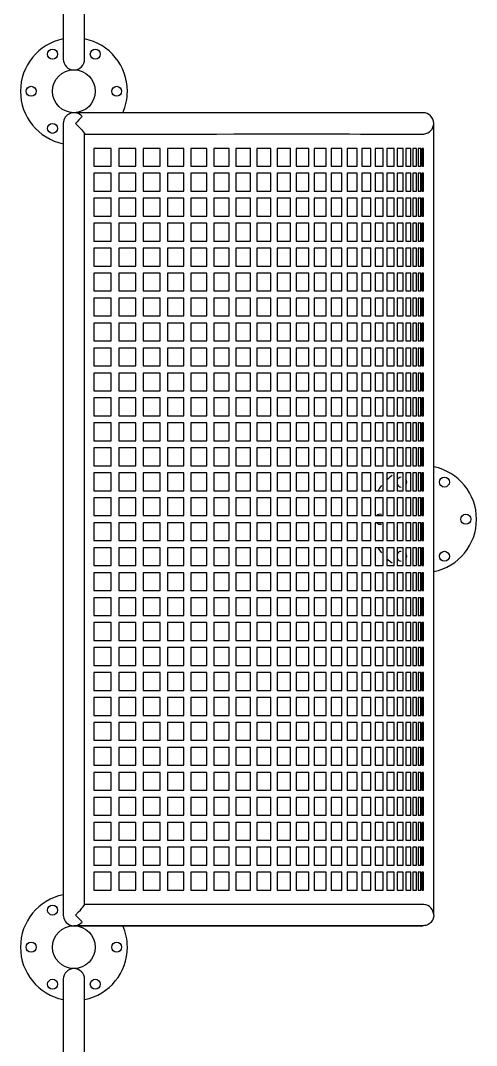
# Model space of a CAD drawing. Header units: metres. Extents: x -0.57 to 6.57, y -0.08 to 4.28.
# Drawn here: x 5.925 to 6.565, y 1.362 to 2.799 of the extents above; entities that cross this region are included whole.
import ezdxf

# ---------------------------------------------------------------- set-up
doc = ezdxf.new("R2010")
doc.units = ezdxf.units.M

msp = doc.modelspace()

# ---------------------------------------------------------------- linework, layer by layer
for p, q in [((5.985, 4.155), (5.985, 2.745)), ((6.015, 2.745), (6.015, 4.155)), ((6.49, 2.67), (6, 2.67)), ((6.49, 2.67), (6, 2.67)), ((5.985, 2.655), (5.985, 1.545)), ((6.015, 1.5597), (6.015, 2.6402)), ((6, 1.53), (6.49, 1.53)), ((5.985, 1.455), (5.985, 0.045)), ((6.015, 0.045), (6.015, 1.455))]:
    msp.add_line(p, q)
for points in [[(6.0687, 2.67, 0.103244), (6.075, 2.7, 0.356394), (6.015, 2.7735)], [(5.985, 2.745, 0.414214), (6, 2.73, 0.414214), (6.015, 2.745)], [(6.5049, 1.545), (6.505, 1.545), (6.505, 2.655, 0.416127), (6.4899, 2.67)], [(6.015, 1.4265, 0.356394), (6.075, 1.5, 0.103244), (6.0687, 1.53)]]:
    msp.add_lwpolyline(points, format="xyb")
at = {"flags": 128}
for points in [[(6.0114, 2.6647, -0.01754), (6.0023, 2.655), (6.0023, 2.655), (6.0051, 2.6521), (6.0079, 2.6492), (6.0105, 2.6464), (6.0121, 2.6445), (6.0135, 2.6427), (6.0147, 2.641), (6.015, 2.6404), (6.015, 2.6402)], [(6.015, 2.6401), (6.0427, 2.64), (6.0701, 2.64), (6.0972, 2.6401), (6.1238, 2.6401), (6.1499, 2.6401), (6.1754, 2.6401), (6.2003, 2.6401), (6.2245, 2.6402), (6.2479, 2.6402), (6.2706, 2.6402), (6.2924, 2.6402), (6.3133, 2.6402), (6.3332, 2.6402), (6.3521, 2.6402), (6.37, 2.6402), (6.3867, 2.6402), (6.4024, 2.6401), (6.4169, 2.6401), (6.4301, 2.6401), (6.4422, 2.6401), (6.4529, 2.6401), (6.4624, 2.64), (6.4706, 2.64), (6.4775, 2.64), (6.483, 2.64), (6.4871, 2.64), (6.4897, 2.64), (6.4912, 2.6401, 0.385516), (6.5049, 2.655)], [(6.0114, 1.5353, 0.018114), (6.0023, 1.545), (6.0023, 1.545), (6.0065, 1.5493), (6.009, 1.552), (6.0113, 1.5546), (6.0127, 1.5563), (6.0139, 1.5578), (6.0148, 1.5592), (6.0149, 1.5597)], [(6.5049, 1.545, 0.385755), (6.4912, 1.5599), (6.4905, 1.56), (6.4895, 1.56), (6.4865, 1.56), (6.4822, 1.56), (6.4764, 1.56), (6.4693, 1.56), (6.4609, 1.56), (6.4512, 1.5599), (6.4402, 1.5599), (6.428, 1.5599), (6.4145, 1.5599), (6.3999, 1.5599), (6.384, 1.5598), (6.3671, 1.5598), (6.349, 1.5598), (6.3299, 1.5598), (6.3098, 1.5598), (6.2888, 1.5598), (6.2669, 1.5598), (6.2441, 1.5598), (6.2205, 1.5599), (6.1962, 1.5599), (6.1712, 1.5599), (6.1456, 1.5599), (6.1194, 1.5599), (6.0927, 1.56), (6.0671, 1.56), (6.0412, 1.56), (6.015, 1.5599)]]:
    msp.add_lwpolyline(points, format="xyb", dxfattribs=at)
for points in [[(6.0278, 2.595), (6.0523, 2.595), (6.0523, 2.62), (6.0278, 2.62)], [(6.087, 2.62), (6.0629, 2.62), (6.0629, 2.595), (6.087, 2.595)], [(6.0974, 2.595), (6.1211, 2.595), (6.1211, 2.62), (6.0974, 2.62)], [(6.1312, 2.595), (6.1543, 2.595), (6.1543, 2.62), (6.1312, 2.62)], [(6.1642, 2.595), (6.1866, 2.595), (6.1866, 2.62), (6.1642, 2.62)], [(6.2178, 2.62), (6.1962, 2.62), (6.1962, 2.595), (6.2178, 2.595)], [(6.2478, 2.62), (6.227, 2.62), (6.227, 2.595), (6.2478, 2.595)], [(6.2567, 2.595), (6.2765, 2.595), (6.2765, 2.62), (6.2567, 2.62)], [(6.285, 2.595), (6.3038, 2.595), (6.3038, 2.62), (6.285, 2.62)], [(6.3296, 2.62), (6.3118, 2.62), (6.3118, 2.595), (6.3296, 2.595)], [(6.3371, 2.595), (6.3538, 2.595), (6.3538, 2.62), (6.3371, 2.62)], [(6.3608, 2.62), (6.3608, 2.595), (6.3762, 2.595), (6.3762, 2.62)], [(6.3834, 2.595), (6.3975, 2.595), (6.3975, 2.62), (6.3834, 2.62)], [(6.4169, 2.62), (6.4041, 2.62), (6.4041, 2.595), (6.4169, 2.595)], [(6.4227, 2.62), (6.4227, 2.595), (6.4341, 2.595), (6.4341, 2.62)], [(6.4393, 2.595), (6.4492, 2.595), (6.4492, 2.62), (6.4393, 2.62)], [(6.4536, 2.595), (6.462, 2.595), (6.462, 2.62), (6.4536, 2.62)], [(6.4658, 2.595), (6.4726, 2.595), (6.4726, 2.62), (6.4658, 2.62)], [(6.4756, 2.62), (6.4756, 2.595), (6.4809, 2.595), (6.4809, 2.62)], [(6.4831, 2.595), (6.4868, 2.595), (6.4868, 2.62), (6.4831, 2.62)], [(6.4882, 2.595), (6.4904, 2.595), (6.4904, 2.62), (6.4882, 2.62)], [(6.0278, 2.56), (6.0523, 2.56), (6.0523, 2.585), (6.0278, 2.585)], [(6.087, 2.585), (6.0629, 2.585), (6.0629, 2.56), (6.087, 2.56)], [(6.0974, 2.585), (6.0974, 2.56), (6.1211, 2.56), (6.1211, 2.585)], [(6.1312, 2.56), (6.1543, 2.56), (6.1543, 2.585), (6.1312, 2.585)], [(6.1642, 2.56), (6.1866, 2.56), (6.1866, 2.585), (6.1642, 2.585)], [(6.2178, 2.585), (6.1962, 2.585), (6.1962, 2.56), (6.2178, 2.56)], [(6.2478, 2.585), (6.227, 2.585), (6.227, 2.56), (6.2478, 2.56)], [(6.2567, 2.56), (6.2765, 2.56), (6.2765, 2.585), (6.2567, 2.585)], [(6.285, 2.585), (6.285, 2.56), (6.3038, 2.56), (6.3038, 2.585)], [(6.3118, 2.585), (6.3118, 2.56), (6.3296, 2.56), (6.3296, 2.585)], [(6.3371, 2.56), (6.3538, 2.56), (6.3538, 2.585), (6.3371, 2.585)], [(6.3762, 2.56), (6.3762, 2.585), (6.3608, 2.585), (6.3608, 2.56)], [(6.3975, 2.56), (6.3975, 2.585), (6.3834, 2.585), (6.3834, 2.56)], [(6.4169, 2.585), (6.4041, 2.585), (6.4041, 2.56), (6.4169, 2.56)], [(6.4227, 2.56), (6.4341, 2.56), (6.4341, 2.585), (6.4227, 2.585)], [(6.4393, 2.56), (6.4492, 2.56), (6.4492, 2.585), (6.4393, 2.585)], [(6.4536, 2.56), (6.462, 2.56), (6.462, 2.585), (6.4536, 2.585)], [(6.4726, 2.585), (6.4658, 2.585), (6.4658, 2.56), (6.4726, 2.56)], [(6.4809, 2.585), (6.4756, 2.585), (6.4756, 2.56), (6.4809, 2.56)], [(6.4831, 2.56), (6.4868, 2.56), (6.4868, 2.585), (6.4831, 2.585)], [(6.4904, 2.585), (6.4882, 2.585), (6.4882, 2.56), (6.4904, 2.56)], [(6.0278, 2.55), (6.0278, 2.525), (6.0523, 2.525), (6.0523, 2.55)], [(6.087, 2.55), (6.0629, 2.55), (6.0629, 2.525), (6.087, 2.525)], [(6.1211, 2.55), (6.0974, 2.55), (6.0974, 2.525), (6.1211, 2.525)], [(6.1312, 2.525), (6.1543, 2.525), (6.1543, 2.55), (6.1312, 2.55)], [(6.1642, 2.525), (6.1866, 2.525), (6.1866, 2.55), (6.1642, 2.55)], [(6.2178, 2.55), (6.1962, 2.55), (6.1962, 2.525), (6.2178, 2.525)], [(6.2478, 2.55), (6.227, 2.55), (6.227, 2.525), (6.2478, 2.525)], [(6.2567, 2.525), (6.2765, 2.525), (6.2765, 2.55), (6.2567, 2.55)], [(6.285, 2.525), (6.3038, 2.525), (6.3038, 2.55), (6.285, 2.55)], [(6.3296, 2.525), (6.3296, 2.55), (6.3118, 2.55), (6.3118, 2.525)], [(6.3538, 2.525), (6.3538, 2.55), (6.3371, 2.55), (6.3371, 2.525)], [(6.3762, 2.525), (6.3762, 2.55), (6.3608, 2.55), (6.3608, 2.525)], [(6.3834, 2.525), (6.3975, 2.525), (6.3975, 2.55), (6.3834, 2.55)], [(6.4041, 2.525), (6.4169, 2.525), (6.4169, 2.55), (6.4041, 2.55)], [(6.4227, 2.525), (6.4341, 2.525), (6.4341, 2.55), (6.4227, 2.55)], [(6.4393, 2.525), (6.4492, 2.525), (6.4492, 2.55), (6.4393, 2.55)], [(6.4536, 2.525), (6.462, 2.525), (6.462, 2.55), (6.4536, 2.55)], [(6.4658, 2.525), (6.4726, 2.525), (6.4726, 2.55), (6.4658, 2.55)], [(6.4756, 2.525), (6.4809, 2.525), (6.4809, 2.55), (6.4756, 2.55)], [(6.4831, 2.525), (6.4868, 2.525), (6.4868, 2.55), (6.4831, 2.55)], [(6.4904, 2.55), (6.4882, 2.55), (6.4882, 2.525), (6.4904, 2.525)], [(6.0278, 2.515), (6.0278, 2.49), (6.0523, 2.49), (6.0523, 2.515)], [(6.087, 2.515), (6.0629, 2.515), (6.0629, 2.49), (6.087, 2.49)], [(6.1211, 2.515), (6.0974, 2.515), (6.0974, 2.49), (6.1211, 2.49)], [(6.1312, 2.49), (6.1543, 2.49), (6.1543, 2.515), (6.1312, 2.515)], [(6.1642, 2.49), (6.1866, 2.49), (6.1866, 2.515), (6.1642, 2.515)], [(6.2178, 2.515), (6.1962, 2.515), (6.1962, 2.49), (6.2178, 2.49)], [(6.2478, 2.515), (6.227, 2.515), (6.227, 2.49), (6.2478, 2.49)], [(6.2765, 2.515), (6.2567, 2.515), (6.2567, 2.49), (6.2765, 2.49)], [(6.285, 2.49), (6.3038, 2.49), (6.3038, 2.515), (6.285, 2.515)], [(6.3296, 2.515), (6.3118, 2.515), (6.3118, 2.49), (6.3296, 2.49)], [(6.3371, 2.515), (6.3371, 2.49), (6.3538, 2.49), (6.3538, 2.515)], [(6.3608, 2.515), (6.3608, 2.49), (6.3762, 2.49), (6.3762, 2.515)], [(6.3834, 2.49), (6.3975, 2.49), (6.3975, 2.515), (6.3834, 2.515)], [(6.4041, 2.49), (6.4169, 2.49), (6.4169, 2.515), (6.4041, 2.515)], [(6.4227, 2.49), (6.4341, 2.49), (6.4341, 2.515), (6.4227, 2.515)], [(6.4492, 2.515), (6.4393, 2.515), (6.4393, 2.49), (6.4492, 2.49)], [(6.4536, 2.49), (6.462, 2.49), (6.462, 2.515), (6.4536, 2.515)], [(6.4658, 2.515), (6.4658, 2.49), (6.4726, 2.49), (6.4726, 2.515)], [(6.4756, 2.49), (6.4809, 2.49), (6.4809, 2.515), (6.4756, 2.515)], [(6.4868, 2.49), (6.4868, 2.515), (6.4831, 2.515), (6.4831, 2.49)], [(6.4904, 2.515), (6.4882, 2.515), (6.4882, 2.49), (6.4904, 2.49)], [(6.0278, 2.48), (6.0278, 2.455), (6.0523, 2.455), (6.0523, 2.48)], [(6.087, 2.48), (6.0629, 2.48), (6.0629, 2.455), (6.087, 2.455)], [(6.0974, 2.455), (6.1211, 2.455), (6.1211, 2.48), (6.0974, 2.48)], [(6.1543, 2.48), (6.1312, 2.48), (6.1312, 2.455), (6.1543, 2.455)], [(6.1642, 2.455), (6.1866, 2.455), (6.1866, 2.48), (6.1642, 2.48)], [(6.1962, 2.455), (6.2178, 2.455), (6.2178, 2.48), (6.1962, 2.48)], [(6.2478, 2.48), (6.227, 2.48), (6.227, 2.455), (6.2478, 2.455)], [(6.2765, 2.48), (6.2567, 2.48), (6.2567, 2.455), (6.2765, 2.455)], [(6.285, 2.455), (6.3038, 2.455), (6.3038, 2.48), (6.285, 2.48)], [(6.3118, 2.455), (6.3296, 2.455), (6.3296, 2.48), (6.3118, 2.48)], [(6.3371, 2.455), (6.3538, 2.455), (6.3538, 2.48), (6.3371, 2.48)], [(6.3608, 2.455), (6.3762, 2.455), (6.3762, 2.48), (6.3608, 2.48)], [(6.3834, 2.455), (6.3975, 2.455), (6.3975, 2.48), (6.3834, 2.48)], [(6.4041, 2.455), (6.4169, 2.455), (6.4169, 2.48), (6.4041, 2.48)], [(6.4227, 2.455), (6.4341, 2.455), (6.4341, 2.48), (6.4227, 2.48)], [(6.4393, 2.455), (6.4492, 2.455), (6.4492, 2.48), (6.4393, 2.48)], [(6.4536, 2.455), (6.462, 2.455), (6.462, 2.48), (6.4536, 2.48)], [(6.4658, 2.455), (6.4726, 2.455), (6.4726, 2.48), (6.4658, 2.48)], [(6.4756, 2.455), (6.4809, 2.455), (6.4809, 2.48), (6.4756, 2.48)], [(6.4868, 2.455), (6.4868, 2.48), (6.4831, 2.48), (6.4831, 2.455)], [(6.4904, 2.48), (6.4882, 2.48), (6.4882, 2.455), (6.4904, 2.455)], [(6.0278, 2.445), (6.0278, 2.42), (6.0523, 2.42), (6.0523, 2.445)], [(6.0629, 2.42), (6.087, 2.42), (6.087, 2.445), (6.0629, 2.445)], [(6.1211, 2.42), (6.1211, 2.445), (6.0974, 2.445), (6.0974, 2.42)], [(6.1312, 2.445), (6.1312, 2.42), (6.1543, 2.42), (6.1543, 2.445)], [(6.1642, 2.42), (6.1866, 2.42), (6.1866, 2.445), (6.1642, 2.445)], [(6.2178, 2.42), (6.2178, 2.445), (6.1962, 2.445), (6.1962, 2.42)], [(6.2478, 2.445), (6.227, 2.445), (6.227, 2.42), (6.2478, 2.42)], [(6.2765, 2.445), (6.2567, 2.445), (6.2567, 2.42), (6.2765, 2.42)], [(6.3038, 2.42), (6.3038, 2.445), (6.285, 2.445), (6.285, 2.42)], [(6.3118, 2.445), (6.3118, 2.42), (6.3296, 2.42), (6.3296, 2.445)], [(6.3371, 2.445), (6.3371, 2.42), (6.3538, 2.42), (6.3538, 2.445)], [(6.3608, 2.445), (6.3608, 2.42), (6.3762, 2.42), (6.3762, 2.445)], [(6.3975, 2.42), (6.3975, 2.445), (6.3834, 2.445), (6.3834, 2.42)], [(6.4169, 2.42), (6.4169, 2.445), (6.4041, 2.445), (6.4041, 2.42)], [(6.4227, 2.42), (6.4341, 2.42), (6.4341, 2.445), (6.4227, 2.445)], [(6.4393, 2.42), (6.4492, 2.42), (6.4492, 2.445), (6.4393, 2.445)], [(6.4536, 2.42), (6.462, 2.42), (6.462, 2.445), (6.4536, 2.445)], [(6.4658, 2.42), (6.4726, 2.42), (6.4726, 2.445), (6.4658, 2.445)], [(6.4756, 2.42), (6.4809, 2.42), (6.4809, 2.445), (6.4756, 2.445)], [(6.4831, 2.42), (6.4868, 2.42), (6.4868, 2.445), (6.4831, 2.445)], [(6.4882, 2.42), (6.4904, 2.42), (6.4904, 2.445), (6.4882, 2.445)], [(6.0278, 2.41), (6.0278, 2.385), (6.0523, 2.385), (6.0523, 2.41)], [(6.0629, 2.385), (6.087, 2.385), (6.087, 2.41), (6.0629, 2.41)], [(6.0974, 2.385), (6.1211, 2.385), (6.1211, 2.41), (6.0974, 2.41)], [(6.1312, 2.41), (6.1312, 2.385), (6.1543, 2.385), (6.1543, 2.41)], [(6.1866, 2.41), (6.1642, 2.41), (6.1642, 2.385), (6.1866, 2.385)], [(6.2178, 2.41), (6.1962, 2.41), (6.1962, 2.385), (6.2178, 2.385)], [(6.2478, 2.41), (6.227, 2.41), (6.227, 2.385), (6.2478, 2.385)], [(6.2765, 2.41), (6.2567, 2.41), (6.2567, 2.385), (6.2765, 2.385)], [(6.285, 2.41), (6.285, 2.385), (6.3038, 2.385), (6.3038, 2.41)], [(6.3296, 2.385), (6.3296, 2.41), (6.3118, 2.41), (6.3118, 2.385)], [(6.3538, 2.41), (6.3371, 2.41), (6.3371, 2.385), (6.3538, 2.385)], [(6.3762, 2.41), (6.3608, 2.41), (6.3608, 2.385), (6.3762, 2.385)], [(6.3975, 2.41), (6.3834, 2.41), (6.3834, 2.385), (6.3975, 2.385)], [(6.4041, 2.385), (6.4169, 2.385), (6.4169, 2.41), (6.4041, 2.41)], [(6.4227, 2.385), (6.4341, 2.385), (6.4341, 2.41), (6.4227, 2.41)], [(6.4393, 2.41), (6.4393, 2.385), (6.4492, 2.385), (6.4492, 2.41)], [(6.4536, 2.385), (6.462, 2.385), (6.462, 2.41), (6.4536, 2.41)], [(6.4658, 2.41), (6.4658, 2.385), (6.4726, 2.385), (6.4726, 2.41)], [(6.4756, 2.385), (6.4809, 2.385), (6.4809, 2.41), (6.4756, 2.41)], [(6.4831, 2.385), (6.4868, 2.385), (6.4868, 2.41), (6.4831, 2.41)], [(6.4882, 2.385), (6.4904, 2.385), (6.4904, 2.41), (6.4882, 2.41)], [(6.0278, 2.375), (6.0278, 2.35), (6.0523, 2.35), (6.0523, 2.375)], [(6.087, 2.35), (6.087, 2.375), (6.0629, 2.375), (6.0629, 2.35)], [(6.0974, 2.35), (6.1211, 2.35), (6.1211, 2.375), (6.0974, 2.375)], [(6.1312, 2.35), (6.1543, 2.35), (6.1543, 2.375), (6.1312, 2.375)], [(6.1866, 2.375), (6.1642, 2.375), (6.1642, 2.35), (6.1866, 2.35)], [(6.1962, 2.35), (6.2178, 2.35), (6.2178, 2.375), (6.1962, 2.375)], [(6.2478, 2.375), (6.227, 2.375), (6.227, 2.35), (6.2478, 2.35)], [(6.2765, 2.35), (6.2765, 2.375), (6.2567, 2.375), (6.2567, 2.35)], [(6.3038, 2.35), (6.3038, 2.375), (6.285, 2.375), (6.285, 2.35)], [(6.3296, 2.35), (6.3296, 2.375), (6.3118, 2.375), (6.3118, 2.35)], [(6.3538, 2.35), (6.3538, 2.375), (6.3371, 2.375), (6.3371, 2.35)], [(6.3762, 2.375), (6.3608, 2.375), (6.3608, 2.35), (6.3762, 2.35)], [(6.3975, 2.35), (6.3975, 2.375), (6.3834, 2.375), (6.3834, 2.35)], [(6.4169, 2.35), (6.4169, 2.375), (6.4041, 2.375), (6.4041, 2.35)], [(6.4341, 2.35), (6.4341, 2.375), (6.4227, 2.375), (6.4227, 2.35)], [(6.4492, 2.35), (6.4492, 2.375), (6.4393, 2.375), (6.4393, 2.35)], [(6.462, 2.35), (6.462, 2.375), (6.4536, 2.375), (6.4536, 2.35)], [(6.4726, 2.35), (6.4726, 2.375), (6.4658, 2.375), (6.4658, 2.35)], [(6.4809, 2.35), (6.4809, 2.375), (6.4756, 2.375), (6.4756, 2.35)], [(6.4868, 2.35), (6.4868, 2.375), (6.4831, 2.375), (6.4831, 2.35)], [(6.4904, 2.35), (6.4904, 2.375), (6.4882, 2.375), (6.4882, 2.35)], [(6.0278, 2.34), (6.0278, 2.315), (6.0523, 2.315), (6.0523, 2.34)], [(6.087, 2.34), (6.0629, 2.34), (6.0629, 2.315), (6.087, 2.315)], [(6.0974, 2.315), (6.1211, 2.315), (6.1211, 2.34), (6.0974, 2.34)], [(6.1312, 2.315), (6.1543, 2.315), (6.1543, 2.34), (6.1312, 2.34)], [(6.1642, 2.34), (6.1642, 2.315), (6.1866, 2.315), (6.1866, 2.34)], [(6.2178, 2.34), (6.1962, 2.34), (6.1962, 2.315), (6.2178, 2.315)], [(6.2478, 2.34), (6.227, 2.34), (6.227, 2.315), (6.2478, 2.315)], [(6.2567, 2.315), (6.2765, 2.315), (6.2765, 2.34), (6.2567, 2.34)], [(6.285, 2.34), (6.285, 2.315), (6.3038, 2.315), (6.3038, 2.34)], [(6.3296, 2.315), (6.3296, 2.34), (6.3118, 2.34), (6.3118, 2.315)], [(6.3371, 2.34), (6.3371, 2.315), (6.3538, 2.315), (6.3538, 2.34)], [(6.3608, 2.34), (6.3608, 2.315), (6.3762, 2.315), (6.3762, 2.34)], [(6.3975, 2.34), (6.3834, 2.34), (6.3834, 2.315), (6.3975, 2.315)], [(6.4041, 2.315), (6.4169, 2.315), (6.4169, 2.34), (6.4041, 2.34)], [(6.4227, 2.315), (6.4341, 2.315), (6.4341, 2.34), (6.4227, 2.34)], [(6.4393, 2.315), (6.4492, 2.315), (6.4492, 2.34), (6.4393, 2.34)], [(6.4536, 2.315), (6.462, 2.315), (6.462, 2.34), (6.4536, 2.34)], [(6.4726, 2.34), (6.4658, 2.34), (6.4658, 2.315), (6.4726, 2.315)], [(6.4809, 2.34), (6.4756, 2.34), (6.4756, 2.315), (6.4809, 2.315)], [(6.4868, 2.34), (6.4831, 2.34), (6.4831, 2.315), (6.4868, 2.315)], [(6.4904, 2.34), (6.4882, 2.34), (6.4882, 2.315), (6.4904, 2.315)], [(6.0278, 2.305), (6.0278, 2.28), (6.0523, 2.28), (6.0523, 2.305)], [(6.0629, 2.305), (6.0629, 2.28), (6.087, 2.28), (6.087, 2.305)], [(6.0974, 2.28), (6.1211, 2.28), (6.1211, 2.305), (6.0974, 2.305)], [(6.1312, 2.305), (6.1312, 2.28), (6.1543, 2.28), (6.1543, 2.305)], [(6.1642, 2.28), (6.1866, 2.28), (6.1866, 2.305), (6.1642, 2.305)], [(6.2178, 2.305), (6.1962, 2.305), (6.1962, 2.28), (6.2178, 2.28)], [(6.2478, 2.305), (6.227, 2.305), (6.227, 2.28), (6.2478, 2.28)], [(6.2765, 2.305), (6.2567, 2.305), (6.2567, 2.28), (6.2765, 2.28)], [(6.285, 2.28), (6.3038, 2.28), (6.3038, 2.305), (6.285, 2.305)], [(6.3296, 2.305), (6.3118, 2.305), (6.3118, 2.28), (6.3296, 2.28)], [(6.3371, 2.305), (6.3371, 2.28), (6.3538, 2.28), (6.3538, 2.305)], [(6.3762, 2.305), (6.3608, 2.305), (6.3608, 2.28), (6.3762, 2.28)], [(6.3975, 2.305), (6.3834, 2.305), (6.3834, 2.28), (6.3975, 2.28)], [(6.4041, 2.28), (6.4169, 2.28), (6.4169, 2.305), (6.4041, 2.305)], [(6.4227, 2.28), (6.4341, 2.28), (6.4341, 2.305), (6.4227, 2.305)], [(6.4393, 2.28), (6.4492, 2.28), (6.4492, 2.305), (6.4393, 2.305)], [(6.4536, 2.28), (6.462, 2.28), (6.462, 2.305), (6.4536, 2.305)], [(6.4658, 2.28), (6.4726, 2.28), (6.4726, 2.305), (6.4658, 2.305)], [(6.4809, 2.305), (6.4756, 2.305), (6.4756, 2.28), (6.4809, 2.28)], [(6.4831, 2.305), (6.4831, 2.28), (6.4868, 2.28), (6.4868, 2.305)], [(6.4904, 2.305), (6.4882, 2.305), (6.4882, 2.28), (6.4904, 2.28)], [(6.0523, 2.245), (6.0523, 2.27), (6.0278, 2.27), (6.0278, 2.245)], [(6.087, 2.245), (6.087, 2.27), (6.0629, 2.27), (6.0629, 2.245)], [(6.1211, 2.245), (6.1211, 2.27), (6.0974, 2.27), (6.0974, 2.245)], [(6.1312, 2.27), (6.1312, 2.245), (6.1543, 2.245), (6.1543, 2.27)], [(6.1866, 2.245), (6.1866, 2.27), (6.1642, 2.27), (6.1642, 2.245)], [(6.1962, 2.27), (6.1962, 2.245), (6.2178, 2.245), (6.2178, 2.27)], [(6.2478, 2.245), (6.2478, 2.27), (6.227, 2.27), (6.227, 2.245)], [(6.2765, 2.27), (6.2567, 2.27), (6.2567, 2.245), (6.2765, 2.245)], [(6.285, 2.245), (6.3038, 2.245), (6.3038, 2.27), (6.285, 2.27)], [(6.3296, 2.27), (6.3118, 2.27), (6.3118, 2.245), (6.3296, 2.245)], [(6.3538, 2.27), (6.3371, 2.27), (6.3371, 2.245), (6.3538, 2.245)], [(6.3762, 2.27), (6.3608, 2.27), (6.3608, 2.245), (6.3762, 2.245)], [(6.3834, 2.245), (6.3975, 2.245), (6.3975, 2.27), (6.3834, 2.27)], [(6.4041, 2.245), (6.4169, 2.245), (6.4169, 2.27), (6.4041, 2.27)], [(6.4227, 2.27), (6.4227, 2.245), (6.4341, 2.245), (6.4341, 2.27)], [(6.4393, 2.27), (6.4393, 2.245), (6.4492, 2.245), (6.4492, 2.27)], [(6.4536, 2.27), (6.4536, 2.245), (6.462, 2.245), (6.462, 2.27)], [(6.4658, 2.27), (6.4658, 2.245), (6.4726, 2.245), (6.4726, 2.27)], [(6.4756, 2.27), (6.4756, 2.245), (6.4809, 2.245), (6.4809, 2.27)], [(6.4831, 2.27), (6.4831, 2.245), (6.4868, 2.245), (6.4868, 2.27)], [(6.4882, 2.27), (6.4882, 2.245), (6.4904, 2.245), (6.4904, 2.27)], [(6.0523, 2.235), (6.0278, 2.235), (6.0278, 2.21), (6.0523, 2.21)], [(6.087, 2.21), (6.087, 2.235), (6.0629, 2.235), (6.0629, 2.21)], [(6.1211, 2.235), (6.0974, 2.235), (6.0974, 2.21), (6.1211, 2.21)], [(6.1543, 2.235), (6.1312, 2.235), (6.1312, 2.21), (6.1543, 2.21)], [(6.1866, 2.21), (6.1866, 2.235), (6.1642, 2.235), (6.1642, 2.21)], [(6.1962, 2.21), (6.2178, 2.21), (6.2178, 2.235), (6.1962, 2.235)], [(6.2478, 2.21), (6.2478, 2.235), (6.227, 2.235), (6.227, 2.21)], [(6.2765, 2.235), (6.2567, 2.235), (6.2567, 2.21), (6.2765, 2.21)], [(6.3038, 2.235), (6.285, 2.235), (6.285, 2.21), (6.3038, 2.21)], [(6.3118, 2.235), (6.3118, 2.21), (6.3296, 2.21), (6.3296, 2.235)], [(6.3538, 2.235), (6.3371, 2.235), (6.3371, 2.21), (6.3538, 2.21)], [(6.3608, 2.235), (6.3608, 2.21), (6.3762, 2.21), (6.3762, 2.235)], [(6.3834, 2.21), (6.3975, 2.21), (6.3975, 2.235), (6.3834, 2.235)], [(6.4041, 2.21), (6.4169, 2.21), (6.4169, 2.235), (6.4041, 2.235)], [(6.4227, 2.21), (6.4341, 2.21), (6.4341, 2.235), (6.4227, 2.235)], [(6.4492, 2.235), (6.4393, 2.235), (6.4393, 2.21), (6.4492, 2.21)], [(6.4536, 2.21), (6.462, 2.21), (6.462, 2.235), (6.4536, 2.235)], [(6.4726, 2.235), (6.4658, 2.235), (6.4658, 2.21), (6.4726, 2.21)], [(6.4756, 2.21), (6.4809, 2.21), (6.4809, 2.235), (6.4756, 2.235)], [(6.4868, 2.235), (6.4831, 2.235), (6.4831, 2.21), (6.4868, 2.21)], [(6.4904, 2.235), (6.4882, 2.235), (6.4882, 2.21), (6.4904, 2.21)], [(6.0523, 2.2), (6.0278, 2.2), (6.0278, 2.175), (6.0523, 2.175)], [(6.087, 2.175), (6.087, 2.2), (6.0629, 2.2), (6.0629, 2.175)], [(6.0974, 2.175), (6.1211, 2.175), (6.1211, 2.2), (6.0974, 2.2)], [(6.1312, 2.175), (6.1543, 2.175), (6.1543, 2.2), (6.1312, 2.2)], [(6.1866, 2.175), (6.1866, 2.2), (6.1642, 2.2), (6.1642, 2.175)], [(6.1962, 2.175), (6.2178, 2.175), (6.2178, 2.2), (6.1962, 2.2)], [(6.2478, 2.175), (6.2478, 2.2), (6.227, 2.2), (6.227, 2.175)], [(6.2765, 2.2), (6.2567, 2.2), (6.2567, 2.175), (6.2765, 2.175)], [(6.3038, 2.2), (6.285, 2.2), (6.285, 2.175), (6.3038, 2.175)], [(6.3118, 2.175), (6.3296, 2.175), (6.3296, 2.2), (6.3118, 2.2)], [(6.3538, 2.2), (6.3371, 2.2), (6.3371, 2.175), (6.3538, 2.175)], [(6.3608, 2.2), (6.3608, 2.175), (6.3762, 2.175), (6.3762, 2.2)], [(6.3834, 2.175), (6.3975, 2.175), (6.3975, 2.2), (6.3834, 2.2)], [(6.4041, 2.175), (6.4169, 2.175), (6.4169, 2.2), (6.4041, 2.2)], [(6.4227, 2.175), (6.4341, 2.175), (6.4341, 2.2), (6.4227, 2.2)], [(6.4492, 2.175), (6.4492, 2.2), (6.4393, 2.2), (6.4393, 2.175)], [(6.4536, 2.175), (6.462, 2.175), (6.462, 2.2), (6.4536, 2.2)], [(6.4726, 2.2), (6.4658, 2.2), (6.4658, 2.175), (6.4726, 2.175)], [(6.4809, 2.2), (6.4756, 2.2), (6.4756, 2.175), (6.4809, 2.175)], [(6.4831, 2.175), (6.4868, 2.175), (6.4868, 2.2), (6.4831, 2.2)], [(6.4904, 2.2), (6.4882, 2.2), (6.4882, 2.175), (6.4904, 2.175)], [(6.0278, 2.165), (6.0278, 2.14), (6.0523, 2.14), (6.0523, 2.165)], [(6.087, 2.14), (6.087, 2.165), (6.0629, 2.165), (6.0629, 2.14)], [(6.0974, 2.14), (6.1211, 2.14), (6.1211, 2.165), (6.0974, 2.165)], [(6.1312, 2.165), (6.1312, 2.14), (6.1543, 2.14), (6.1543, 2.165)], [(6.1866, 2.14), (6.1866, 2.165), (6.1642, 2.165), (6.1642, 2.14)], [(6.1962, 2.14), (6.2178, 2.14), (6.2178, 2.165), (6.1962, 2.165)], [(6.2478, 2.14), (6.2478, 2.165), (6.227, 2.165), (6.227, 2.14)], [(6.2765, 2.165), (6.2567, 2.165), (6.2567, 2.14), (6.2765, 2.14)], [(6.285, 2.14), (6.3038, 2.14), (6.3038, 2.165), (6.285, 2.165)], [(6.3296, 2.165), (6.3118, 2.165), (6.3118, 2.14), (6.3296, 2.14)], [(6.3371, 2.14), (6.3538, 2.14), (6.3538, 2.165), (6.3371, 2.165)], [(6.3608, 2.14), (6.3762, 2.14), (6.3762, 2.165), (6.3608, 2.165)], [(6.3834, 2.165), (6.3834, 2.14), (6.3975, 2.14), (6.3975, 2.165)], [(6.4041, 2.14), (6.4169, 2.14), (6.4169, 2.165), (6.4041, 2.165)], [(6.4227, 2.14), (6.4341, 2.14), (6.4341, 2.165), (6.4227, 2.165)], [(6.4393, 2.14), (6.4492, 2.14), (6.4492, 2.165), (6.4393, 2.165)], [(6.4536, 2.14), (6.462, 2.14), (6.462, 2.165), (6.4536, 2.165)], [(6.4658, 2.14), (6.4726, 2.14), (6.4726, 2.165), (6.4658, 2.165)], [(6.4756, 2.14), (6.4809, 2.14), (6.4809, 2.165), (6.4756, 2.165)], [(6.4831, 2.14), (6.4868, 2.14), (6.4868, 2.165), (6.4831, 2.165)], [(6.4882, 2.14), (6.4904, 2.14), (6.4904, 2.165), (6.4882, 2.165)], [(6.0278, 2.13), (6.0278, 2.105), (6.0523, 2.105), (6.0523, 2.13)], [(6.087, 2.105), (6.087, 2.13), (6.0629, 2.13), (6.0629, 2.105)], [(6.0974, 2.105), (6.1211, 2.105), (6.1211, 2.13), (6.0974, 2.13)], [(6.1543, 2.13), (6.1312, 2.13), (6.1312, 2.105), (6.1543, 2.105)], [(6.1866, 2.105), (6.1866, 2.13), (6.1642, 2.13), (6.1642, 2.105)], [(6.1962, 2.13), (6.1962, 2.105), (6.2178, 2.105), (6.2178, 2.13)], [(6.2478, 2.105), (6.2478, 2.13), (6.227, 2.13), (6.227, 2.105)], [(6.2567, 2.13), (6.2567, 2.105), (6.2765, 2.105), (6.2765, 2.13)], [(6.285, 2.105), (6.3038, 2.105), (6.3038, 2.13), (6.285, 2.13)], [(6.3296, 2.13), (6.3118, 2.13), (6.3118, 2.105), (6.3296, 2.105)], [(6.3371, 2.105), (6.3538, 2.105), (6.3538, 2.13), (6.3371, 2.13)], [(6.3608, 2.105), (6.3762, 2.105), (6.3762, 2.13), (6.3608, 2.13)], [(6.3834, 2.13), (6.3834, 2.105), (6.3975, 2.105), (6.3975, 2.13)], [(6.4041, 2.105), (6.4169, 2.105), (6.4169, 2.13), (6.4041, 2.13)], [(6.4227, 2.105), (6.4341, 2.105), (6.4341, 2.13), (6.4227, 2.13)], [(6.4492, 2.13), (6.4393, 2.13), (6.4393, 2.105), (6.4492, 2.105)], [(6.4536, 2.105), (6.462, 2.105), (6.462, 2.13), (6.4536, 2.13)], [(6.4726, 2.105), (6.4726, 2.13), (6.4658, 2.13), (6.4658, 2.105)], [(6.4809, 2.13), (6.4756, 2.13), (6.4756, 2.105), (6.4809, 2.105)], [(6.4831, 2.105), (6.4868, 2.105), (6.4868, 2.13), (6.4831, 2.13)], [(6.4904, 2.13), (6.4882, 2.13), (6.4882, 2.105), (6.4904, 2.105)], [(6.0278, 2.095), (6.0278, 2.07), (6.0523, 2.07), (6.0523, 2.095)], [(6.087, 2.07), (6.087, 2.095), (6.0629, 2.095), (6.0629, 2.07)], [(6.0974, 2.07), (6.1211, 2.07), (6.1211, 2.095), (6.0974, 2.095)], [(6.1543, 2.095), (6.1312, 2.095), (6.1312, 2.07), (6.1543, 2.07)], [(6.1642, 2.07), (6.1866, 2.07), (6.1866, 2.095), (6.1642, 2.095)], [(6.2178, 2.07), (6.2178, 2.095), (6.1962, 2.095), (6.1962, 2.07)], [(6.227, 2.095), (6.227, 2.07), (6.2478, 2.07), (6.2478, 2.095)], [(6.2567, 2.07), (6.2765, 2.07), (6.2765, 2.095), (6.2567, 2.095)], [(6.285, 2.07), (6.3038, 2.07), (6.3038, 2.095), (6.285, 2.095)], [(6.3118, 2.095), (6.3118, 2.07), (6.3296, 2.07), (6.3296, 2.095)], [(6.3371, 2.07), (6.3538, 2.07), (6.3538, 2.095), (6.3371, 2.095)], [(6.3608, 2.07), (6.3762, 2.07), (6.3762, 2.095), (6.3608, 2.095)], [(6.3834, 2.07), (6.3975, 2.07), (6.3975, 2.095), (6.3834, 2.095)], [(6.4169, 2.07), (6.4169, 2.095), (6.4041, 2.095), (6.4041, 2.07)], [(6.4227, 2.07), (6.4341, 2.07), (6.4341, 2.095), (6.4227, 2.095)], [(6.4492, 2.095), (6.4393, 2.095), (6.4393, 2.07), (6.4492, 2.07)], [(6.4536, 2.07), (6.462, 2.07), (6.462, 2.095), (6.4536, 2.095)], [(6.4658, 2.07), (6.4726, 2.07), (6.4726, 2.095), (6.4658, 2.095)], [(6.4809, 2.095), (6.4756, 2.095), (6.4756, 2.07), (6.4809, 2.07)], [(6.4831, 2.07), (6.4868, 2.07), (6.4868, 2.095), (6.4831, 2.095)], [(6.4882, 2.07), (6.4904, 2.07), (6.4904, 2.095), (6.4882, 2.095)], [(6.0523, 2.035), (6.0523, 2.06), (6.0278, 2.06), (6.0278, 2.035)], [(6.087, 2.035), (6.087, 2.06), (6.0629, 2.06), (6.0629, 2.035)], [(6.1211, 2.035), (6.1211, 2.06), (6.0974, 2.06), (6.0974, 2.035)], [(6.1543, 2.035), (6.1543, 2.06), (6.1312, 2.06), (6.1312, 2.035)], [(6.1866, 2.035), (6.1866, 2.06), (6.1642, 2.06), (6.1642, 2.035)], [(6.2178, 2.035), (6.2178, 2.06), (6.1962, 2.06), (6.1962, 2.035)], [(6.2478, 2.035), (6.2478, 2.06), (6.227, 2.06), (6.227, 2.035)], [(6.2765, 2.035), (6.2765, 2.06), (6.2567, 2.06), (6.2567, 2.035)], [(6.3038, 2.035), (6.3038, 2.06), (6.285, 2.06), (6.285, 2.035)], [(6.3296, 2.035), (6.3296, 2.06), (6.3118, 2.06), (6.3118, 2.035)], [(6.3371, 2.035), (6.3538, 2.035), (6.3538, 2.06), (6.3371, 2.06)], [(6.3608, 2.035), (6.3762, 2.035), (6.3762, 2.06), (6.3608, 2.06)], [(6.3834, 2.06), (6.3834, 2.035), (6.3975, 2.035), (6.3975, 2.06)], [(6.4169, 2.06), (6.4041, 2.06), (6.4041, 2.035), (6.4169, 2.035)], [(6.4341, 2.06), (6.4227, 2.06), (6.4227, 2.035), (6.4341, 2.035)], [(6.4492, 2.06), (6.4393, 2.06), (6.4393, 2.035), (6.4492, 2.035)], [(6.4536, 2.06), (6.4536, 2.035), (6.462, 2.035), (6.462, 2.06)], [(6.4658, 2.035), (6.4726, 2.035), (6.4726, 2.06), (6.4658, 2.06)], [(6.4756, 2.035), (6.4809, 2.035), (6.4809, 2.06), (6.4756, 2.06)], [(6.4831, 2.035), (6.4868, 2.035), (6.4868, 2.06), (6.4831, 2.06)], [(6.4882, 2.035), (6.4904, 2.035), (6.4904, 2.06), (6.4882, 2.06)], [(6.0523, 2), (6.0523, 2.025), (6.0278, 2.025), (6.0278, 2)], [(6.087, 2), (6.087, 2.025), (6.0629, 2.025), (6.0629, 2)], [(6.0974, 2.025), (6.0974, 2), (6.1211, 2), (6.1211, 2.025)], [(6.1543, 2.025), (6.1312, 2.025), (6.1312, 2), (6.1543, 2)], [(6.1642, 2), (6.1866, 2), (6.1866, 2.025), (6.1642, 2.025)], [(6.1962, 2), (6.2178, 2), (6.2178, 2.025), (6.1962, 2.025)], [(6.227, 2), (6.2478, 2), (6.2478, 2.025), (6.227, 2.025)], [(6.2567, 2), (6.2765, 2), (6.2765, 2.025), (6.2567, 2.025)], [(6.285, 2), (6.3038, 2), (6.3038, 2.025), (6.285, 2.025)], [(6.3296, 2.025), (6.3118, 2.025), (6.3118, 2), (6.3296, 2)], [(6.3538, 2.025), (6.3371, 2.025), (6.3371, 2), (6.3538, 2)], [(6.3762, 2.025), (6.3608, 2.025), (6.3608, 2), (6.3762, 2)], [(6.3834, 2), (6.3975, 2), (6.3975, 2.025), (6.3834, 2.025)], [(6.4041, 2), (6.4169, 2), (6.4169, 2.025), (6.4041, 2.025)], [(6.4227, 2.025), (6.4227, 2), (6.4341, 2), (6.4341, 2.025)], [(6.4492, 2.025), (6.4393, 2.025), (6.4393, 2), (6.4492, 2)], [(6.4536, 2.025), (6.4536, 2), (6.462, 2), (6.462, 2.025)], [(6.4726, 2.025), (6.4658, 2.025), (6.4658, 2), (6.4726, 2)], [(6.4756, 2), (6.4809, 2), (6.4809, 2.025), (6.4756, 2.025)], [(6.4868, 2.025), (6.4831, 2.025), (6.4831, 2), (6.4868, 2)], [(6.4882, 2), (6.4904, 2), (6.4904, 2.025), (6.4882, 2.025)], [(6.0523, 1.99), (6.0278, 1.99), (6.0278, 1.965), (6.0523, 1.965)], [(6.0629, 1.965), (6.087, 1.965), (6.087, 1.99), (6.0629, 1.99)], [(6.1211, 1.99), (6.0974, 1.99), (6.0974, 1.965), (6.1211, 1.965)], [(6.1543, 1.99), (6.1312, 1.99), (6.1312, 1.965), (6.1543, 1.965)], [(6.1642, 1.965), (6.1866, 1.965), (6.1866, 1.99), (6.1642, 1.99)], [(6.2178, 1.99), (6.1962, 1.99), (6.1962, 1.965), (6.2178, 1.965)], [(6.227, 1.965), (6.2478, 1.965), (6.2478, 1.99), (6.227, 1.99)], [(6.2567, 1.965), (6.2765, 1.965), (6.2765, 1.99), (6.2567, 1.99)], [(6.285, 1.965), (6.3038, 1.965), (6.3038, 1.99), (6.285, 1.99)], [(6.3296, 1.99), (6.3118, 1.99), (6.3118, 1.965), (6.3296, 1.965)], [(6.3371, 1.965), (6.3538, 1.965), (6.3538, 1.99), (6.3371, 1.99)], [(6.3608, 1.965), (6.3762, 1.965), (6.3762, 1.99), (6.3608, 1.99)], [(6.3834, 1.965), (6.3975, 1.965), (6.3975, 1.99), (6.3834, 1.99)], [(6.4041, 1.965), (6.4169, 1.965), (6.4169, 1.99), (6.4041, 1.99)], [(6.4341, 1.965), (6.4341, 1.99), (6.4227, 1.99), (6.4227, 1.965)], [(6.4492, 1.99), (6.4393, 1.99), (6.4393, 1.965), (6.4492, 1.965)], [(6.4536, 1.965), (6.462, 1.965), (6.462, 1.99), (6.4536, 1.99)], [(6.4658, 1.965), (6.4726, 1.965), (6.4726, 1.99), (6.4658, 1.99)], [(6.4756, 1.99), (6.4756, 1.965), (6.4809, 1.965), (6.4809, 1.99)], [(6.4831, 1.965), (6.4868, 1.965), (6.4868, 1.99), (6.4831, 1.99)], [(6.4904, 1.99), (6.4882, 1.99), (6.4882, 1.965), (6.4904, 1.965)], [(6.0523, 1.955), (6.0278, 1.955), (6.0278, 1.93), (6.0523, 1.93)], [(6.0629, 1.93), (6.087, 1.93), (6.087, 1.955), (6.0629, 1.955)], [(6.1211, 1.955), (6.0974, 1.955), (6.0974, 1.93), (6.1211, 1.93)], [(6.1543, 1.955), (6.1312, 1.955), (6.1312, 1.93), (6.1543, 1.93)], [(6.1642, 1.93), (6.1866, 1.93), (6.1866, 1.955), (6.1642, 1.955)], [(6.2178, 1.93), (6.2178, 1.955), (6.1962, 1.955), (6.1962, 1.93)], [(6.227, 1.93), (6.2478, 1.93), (6.2478, 1.955), (6.227, 1.955)], [(6.2567, 1.955), (6.2567, 1.93), (6.2765, 1.93), (6.2765, 1.955)], [(6.3038, 1.955), (6.285, 1.955), (6.285, 1.93), (6.3038, 1.93)], [(6.3118, 1.955), (6.3118, 1.93), (6.3296, 1.93), (6.3296, 1.955)], [(6.3371, 1.93), (6.3538, 1.93), (6.3538, 1.955), (6.3371, 1.955)], [(6.3762, 1.955), (6.3608, 1.955), (6.3608, 1.93), (6.3762, 1.93)], [(6.3834, 1.93), (6.3975, 1.93), (6.3975, 1.955), (6.3834, 1.955)], [(6.4041, 1.93), (6.4169, 1.93), (6.4169, 1.955), (6.4041, 1.955)], [(6.4227, 1.93), (6.4341, 1.93), (6.4341, 1.955), (6.4227, 1.955)], [(6.4492, 1.955), (6.4393, 1.955), (6.4393, 1.93), (6.4492, 1.93)], [(6.4536, 1.93), (6.462, 1.93), (6.462, 1.955), (6.4536, 1.955)], [(6.4658, 1.93), (6.4726, 1.93), (6.4726, 1.955), (6.4658, 1.955)], [(6.4756, 1.93), (6.4809, 1.93), (6.4809, 1.955), (6.4756, 1.955)], [(6.4868, 1.955), (6.4831, 1.955), (6.4831, 1.93), (6.4868, 1.93)], [(6.4904, 1.93), (6.4904, 1.955), (6.4882, 1.955), (6.4882, 1.93)], [(6.0278, 1.895), (6.0523, 1.895), (6.0523, 1.92), (6.0278, 1.92)], [(6.087, 1.895), (6.087, 1.92), (6.0629, 1.92), (6.0629, 1.895)], [(6.0974, 1.895), (6.1211, 1.895), (6.1211, 1.92), (6.0974, 1.92)], [(6.1312, 1.895), (6.1543, 1.895), (6.1543, 1.92), (6.1312, 1.92)], [(6.1642, 1.895), (6.1866, 1.895), (6.1866, 1.92), (6.1642, 1.92)], [(6.1962, 1.895), (6.2178, 1.895), (6.2178, 1.92), (6.1962, 1.92)], [(6.227, 1.895), (6.2478, 1.895), (6.2478, 1.92), (6.227, 1.92)], [(6.2765, 1.92), (6.2567, 1.92), (6.2567, 1.895), (6.2765, 1.895)], [(6.3038, 1.92), (6.285, 1.92), (6.285, 1.895), (6.3038, 1.895)], [(6.3296, 1.92), (6.3118, 1.92), (6.3118, 1.895), (6.3296, 1.895)], [(6.3371, 1.895), (6.3538, 1.895), (6.3538, 1.92), (6.3371, 1.92)], [(6.3608, 1.92), (6.3608, 1.895), (6.3762, 1.895), (6.3762, 1.92)], [(6.3834, 1.895), (6.3975, 1.895), (6.3975, 1.92), (6.3834, 1.92)], [(6.4041, 1.92), (6.4041, 1.895), (6.4169, 1.895), (6.4169, 1.92)], [(6.4341, 1.92), (6.4227, 1.92), (6.4227, 1.895), (6.4341, 1.895)], [(6.4492, 1.92), (6.4393, 1.92), (6.4393, 1.895), (6.4492, 1.895)], [(6.462, 1.92), (6.4536, 1.92), (6.4536, 1.895), (6.462, 1.895)], [(6.4658, 1.895), (6.4726, 1.895), (6.4726, 1.92), (6.4658, 1.92)], [(6.4756, 1.895), (6.4809, 1.895), (6.4809, 1.92), (6.4756, 1.92)], [(6.4831, 1.895), (6.4868, 1.895), (6.4868, 1.92), (6.4831, 1.92)], [(6.4904, 1.895), (6.4904, 1.92), (6.4882, 1.92), (6.4882, 1.895)], [(6.0278, 1.86), (6.0523, 1.86), (6.0523, 1.885), (6.0278, 1.885)], [(6.087, 1.86), (6.087, 1.885), (6.0629, 1.885), (6.0629, 1.86)], [(6.0974, 1.86), (6.1211, 1.86), (6.1211, 1.885), (6.0974, 1.885)], [(6.1312, 1.86), (6.1543, 1.86), (6.1543, 1.885), (6.1312, 1.885)], [(6.1642, 1.885), (6.1642, 1.86), (6.1866, 1.86), (6.1866, 1.885)], [(6.1962, 1.885), (6.1962, 1.86), (6.2178, 1.86), (6.2178, 1.885)], [(6.227, 1.86), (6.2478, 1.86), (6.2478, 1.885), (6.227, 1.885)], [(6.2765, 1.885), (6.2567, 1.885), (6.2567, 1.86), (6.2765, 1.86)], [(6.285, 1.86), (6.3038, 1.86), (6.3038, 1.885), (6.285, 1.885)], [(6.3296, 1.885), (6.3118, 1.885), (6.3118, 1.86), (6.3296, 1.86)], [(6.3538, 1.86), (6.3538, 1.885), (6.3371, 1.885), (6.3371, 1.86)], [(6.3762, 1.885), (6.3608, 1.885), (6.3608, 1.86), (6.3762, 1.86)], [(6.3834, 1.885), (6.3834, 1.86), (6.3975, 1.86), (6.3975, 1.885)], [(6.4041, 1.86), (6.4169, 1.86), (6.4169, 1.885), (6.4041, 1.885)], [(6.4341, 1.885), (6.4227, 1.885), (6.4227, 1.86), (6.4341, 1.86)], [(6.4492, 1.86), (6.4492, 1.885), (6.4393, 1.885), (6.4393, 1.86)], [(6.462, 1.885), (6.4536, 1.885), (6.4536, 1.86), (6.462, 1.86)], [(6.4658, 1.86), (6.4726, 1.86), (6.4726, 1.885), (6.4658, 1.885)], [(6.4756, 1.86), (6.4809, 1.86), (6.4809, 1.885), (6.4756, 1.885)], [(6.4868, 1.885), (6.4831, 1.885), (6.4831, 1.86), (6.4868, 1.86)], [(6.4904, 1.86), (6.4904, 1.885), (6.4882, 1.885), (6.4882, 1.86)], [(6.0278, 1.85), (6.0278, 1.825), (6.0523, 1.825), (6.0523, 1.85)], [(6.087, 1.825), (6.087, 1.85), (6.0629, 1.85), (6.0629, 1.825)], [(6.1211, 1.85), (6.0974, 1.85), (6.0974, 1.825), (6.1211, 1.825)], [(6.1543, 1.85), (6.1312, 1.85), (6.1312, 1.825), (6.1543, 1.825)], [(6.1642, 1.85), (6.1642, 1.825), (6.1866, 1.825), (6.1866, 1.85)], [(6.1962, 1.825), (6.2178, 1.825), (6.2178, 1.85), (6.1962, 1.85)], [(6.227, 1.825), (6.2478, 1.825), (6.2478, 1.85), (6.227, 1.85)], [(6.2567, 1.825), (6.2765, 1.825), (6.2765, 1.85), (6.2567, 1.85)], [(6.3038, 1.825), (6.3038, 1.85), (6.285, 1.85), (6.285, 1.825)], [(6.3118, 1.825), (6.3296, 1.825), (6.3296, 1.85), (6.3118, 1.85)], [(6.3538, 1.85), (6.3371, 1.85), (6.3371, 1.825), (6.3538, 1.825)], [(6.3608, 1.825), (6.3762, 1.825), (6.3762, 1.85), (6.3608, 1.85)], [(6.3834, 1.825), (6.3975, 1.825), (6.3975, 1.85), (6.3834, 1.85)], [(6.4041, 1.825), (6.4169, 1.825), (6.4169, 1.85), (6.4041, 1.85)], [(6.4227, 1.825), (6.4341, 1.825), (6.4341, 1.85), (6.4227, 1.85)], [(6.4393, 1.825), (6.4492, 1.825), (6.4492, 1.85), (6.4393, 1.85)], [(6.462, 1.85), (6.4536, 1.85), (6.4536, 1.825), (6.462, 1.825)], [(6.4658, 1.825), (6.4726, 1.825), (6.4726, 1.85), (6.4658, 1.85)], [(6.4756, 1.825), (6.4809, 1.825), (6.4809, 1.85), (6.4756, 1.85)], [(6.4831, 1.825), (6.4868, 1.825), (6.4868, 1.85), (6.4831, 1.85)], [(6.4904, 1.85), (6.4882, 1.85), (6.4882, 1.825), (6.4904, 1.825)], [(6.0278, 1.815), (6.0278, 1.79), (6.0523, 1.79), (6.0523, 1.815)], [(6.0629, 1.79), (6.087, 1.79), (6.087, 1.815), (6.0629, 1.815)], [(6.1211, 1.815), (6.0974, 1.815), (6.0974, 1.79), (6.1211, 1.79)], [(6.1543, 1.815), (6.1312, 1.815), (6.1312, 1.79), (6.1543, 1.79)], [(6.1866, 1.815), (6.1642, 1.815), (6.1642, 1.79), (6.1866, 1.79)], [(6.1962, 1.79), (6.2178, 1.79), (6.2178, 1.815), (6.1962, 1.815)], [(6.227, 1.79), (6.2478, 1.79), (6.2478, 1.815), (6.227, 1.815)], [(6.2567, 1.79), (6.2765, 1.79), (6.2765, 1.815), (6.2567, 1.815)], [(6.285, 1.79), (6.3038, 1.79), (6.3038, 1.815), (6.285, 1.815)], [(6.3118, 1.79), (6.3296, 1.79), (6.3296, 1.815), (6.3118, 1.815)], [(6.3538, 1.815), (6.3371, 1.815), (6.3371, 1.79), (6.3538, 1.79)], [(6.3608, 1.815), (6.3608, 1.79), (6.3762, 1.79), (6.3762, 1.815)], [(6.3834, 1.79), (6.3975, 1.79), (6.3975, 1.815), (6.3834, 1.815)], [(6.4041, 1.79), (6.4169, 1.79), (6.4169, 1.815), (6.4041, 1.815)], [(6.4341, 1.815), (6.4227, 1.815), (6.4227, 1.79), (6.4341, 1.79)], [(6.4393, 1.79), (6.4492, 1.79), (6.4492, 1.815), (6.4393, 1.815)], [(6.4536, 1.79), (6.462, 1.79), (6.462, 1.815), (6.4536, 1.815)], [(6.4658, 1.79), (6.4726, 1.79), (6.4726, 1.815), (6.4658, 1.815)], [(6.4756, 1.79), (6.4809, 1.79), (6.4809, 1.815), (6.4756, 1.815)], [(6.4868, 1.815), (6.4831, 1.815), (6.4831, 1.79), (6.4868, 1.79)], [(6.4882, 1.79), (6.4904, 1.79), (6.4904, 1.815), (6.4882, 1.815)], [(6.0278, 1.78), (6.0278, 1.755), (6.0523, 1.755), (6.0523, 1.78)], [(6.0629, 1.755), (6.087, 1.755), (6.087, 1.78), (6.0629, 1.78)], [(6.0974, 1.755), (6.1211, 1.755), (6.1211, 1.78), (6.0974, 1.78)], [(6.1312, 1.755), (6.1543, 1.755), (6.1543, 1.78), (6.1312, 1.78)], [(6.1642, 1.78), (6.1642, 1.755), (6.1866, 1.755), (6.1866, 1.78)], [(6.1962, 1.755), (6.2178, 1.755), (6.2178, 1.78), (6.1962, 1.78)], [(6.227, 1.755), (6.2478, 1.755), (6.2478, 1.78), (6.227, 1.78)], [(6.2567, 1.78), (6.2567, 1.755), (6.2765, 1.755), (6.2765, 1.78)], [(6.285, 1.78), (6.285, 1.755), (6.3038, 1.755), (6.3038, 1.78)], [(6.3118, 1.78), (6.3118, 1.755), (6.3296, 1.755), (6.3296, 1.78)], [(6.3371, 1.78), (6.3371, 1.755), (6.3538, 1.755), (6.3538, 1.78)], [(6.3608, 1.78), (6.3608, 1.755), (6.3762, 1.755), (6.3762, 1.78)], [(6.3834, 1.78), (6.3834, 1.755), (6.3975, 1.755), (6.3975, 1.78)], [(6.4041, 1.78), (6.4041, 1.755), (6.4169, 1.755), (6.4169, 1.78)], [(6.4227, 1.78), (6.4227, 1.755), (6.4341, 1.755), (6.4341, 1.78)], [(6.4393, 1.755), (6.4492, 1.755), (6.4492, 1.78), (6.4393, 1.78)], [(6.4536, 1.755), (6.462, 1.755), (6.462, 1.78), (6.4536, 1.78)], [(6.4658, 1.755), (6.4726, 1.755), (6.4726, 1.78), (6.4658, 1.78)], [(6.4756, 1.755), (6.4809, 1.755), (6.4809, 1.78), (6.4756, 1.78)], [(6.4831, 1.78), (6.4831, 1.755), (6.4868, 1.755), (6.4868, 1.78)], [(6.4882, 1.755), (6.4904, 1.755), (6.4904, 1.78), (6.4882, 1.78)], [(6.0278, 1.745), (6.0278, 1.72), (6.0523, 1.72), (6.0523, 1.745)], [(6.087, 1.745), (6.0629, 1.745), (6.0629, 1.72), (6.087, 1.72)], [(6.0974, 1.72), (6.1211, 1.72), (6.1211, 1.745), (6.0974, 1.745)], [(6.1312, 1.72), (6.1543, 1.72), (6.1543, 1.745), (6.1312, 1.745)], [(6.1642, 1.72), (6.1866, 1.72), (6.1866, 1.745), (6.1642, 1.745)], [(6.1962, 1.72), (6.2178, 1.72), (6.2178, 1.745), (6.1962, 1.745)], [(6.2478, 1.745), (6.227, 1.745), (6.227, 1.72), (6.2478, 1.72)], [(6.2567, 1.72), (6.2765, 1.72), (6.2765, 1.745), (6.2567, 1.745)], [(6.285, 1.72), (6.3038, 1.72), (6.3038, 1.745), (6.285, 1.745)], [(6.3118, 1.72), (6.3296, 1.72), (6.3296, 1.745), (6.3118, 1.745)], [(6.3538, 1.72), (6.3538, 1.745), (6.3371, 1.745), (6.3371, 1.72)], [(6.3762, 1.745), (6.3608, 1.745), (6.3608, 1.72), (6.3762, 1.72)], [(6.3975, 1.745), (6.3834, 1.745), (6.3834, 1.72), (6.3975, 1.72)], [(6.4041, 1.72), (6.4169, 1.72), (6.4169, 1.745), (6.4041, 1.745)], [(6.4341, 1.745), (6.4227, 1.745), (6.4227, 1.72), (6.4341, 1.72)], [(6.4393, 1.72), (6.4492, 1.72), (6.4492, 1.745), (6.4393, 1.745)], [(6.4536, 1.72), (6.462, 1.72), (6.462, 1.745), (6.4536, 1.745)], [(6.4726, 1.745), (6.4658, 1.745), (6.4658, 1.72), (6.4726, 1.72)], [(6.4756, 1.72), (6.4809, 1.72), (6.4809, 1.745), (6.4756, 1.745)], [(6.4831, 1.72), (6.4868, 1.72), (6.4868, 1.745), (6.4831, 1.745)], [(6.4882, 1.72), (6.4904, 1.72), (6.4904, 1.745), (6.4882, 1.745)], [(6.0278, 1.71), (6.0278, 1.685), (6.0523, 1.685), (6.0523, 1.71)], [(6.087, 1.71), (6.0629, 1.71), (6.0629, 1.685), (6.087, 1.685)], [(6.0974, 1.685), (6.1211, 1.685), (6.1211, 1.71), (6.0974, 1.71)], [(6.1312, 1.685), (6.1543, 1.685), (6.1543, 1.71), (6.1312, 1.71)], [(6.1866, 1.71), (6.1642, 1.71), (6.1642, 1.685), (6.1866, 1.685)], [(6.1962, 1.685), (6.2178, 1.685), (6.2178, 1.71), (6.1962, 1.71)], [(6.2478, 1.71), (6.227, 1.71), (6.227, 1.685), (6.2478, 1.685)], [(6.2765, 1.685), (6.2765, 1.71), (6.2567, 1.71), (6.2567, 1.685)], [(6.285, 1.685), (6.3038, 1.685), (6.3038, 1.71), (6.285, 1.71)], [(6.3118, 1.71), (6.3118, 1.685), (6.3296, 1.685), (6.3296, 1.71)], [(6.3538, 1.685), (6.3538, 1.71), (6.3371, 1.71), (6.3371, 1.685)], [(6.3762, 1.71), (6.3608, 1.71), (6.3608, 1.685), (6.3762, 1.685)], [(6.3975, 1.71), (6.3834, 1.71), (6.3834, 1.685), (6.3975, 1.685)], [(6.4041, 1.685), (6.4169, 1.685), (6.4169, 1.71), (6.4041, 1.71)], [(6.4341, 1.685), (6.4341, 1.71), (6.4227, 1.71), (6.4227, 1.685)], [(6.4393, 1.685), (6.4492, 1.685), (6.4492, 1.71), (6.4393, 1.71)], [(6.4536, 1.685), (6.462, 1.685), (6.462, 1.71), (6.4536, 1.71)], [(6.4658, 1.685), (6.4726, 1.685), (6.4726, 1.71), (6.4658, 1.71)], [(6.4756, 1.685), (6.4809, 1.685), (6.4809, 1.71), (6.4756, 1.71)], [(6.4831, 1.685), (6.4868, 1.685), (6.4868, 1.71), (6.4831, 1.71)], [(6.4882, 1.685), (6.4904, 1.685), (6.4904, 1.71), (6.4882, 1.71)], [(6.0278, 1.65), (6.0523, 1.65), (6.0523, 1.675), (6.0278, 1.675)], [(6.087, 1.675), (6.0629, 1.675), (6.0629, 1.65), (6.087, 1.65)], [(6.0974, 1.675), (6.0974, 1.65), (6.1211, 1.65), (6.1211, 1.675)], [(6.1312, 1.675), (6.1312, 1.65), (6.1543, 1.65), (6.1543, 1.675)], [(6.1866, 1.65), (6.1866, 1.675), (6.1642, 1.675), (6.1642, 1.65)], [(6.2178, 1.65), (6.2178, 1.675), (6.1962, 1.675), (6.1962, 1.65)], [(6.2478, 1.675), (6.227, 1.675), (6.227, 1.65), (6.2478, 1.65)], [(6.2567, 1.65), (6.2765, 1.65), (6.2765, 1.675), (6.2567, 1.675)], [(6.285, 1.65), (6.3038, 1.65), (6.3038, 1.675), (6.285, 1.675)], [(6.3296, 1.65), (6.3296, 1.675), (6.3118, 1.675), (6.3118, 1.65)], [(6.3538, 1.65), (6.3538, 1.675), (6.3371, 1.675), (6.3371, 1.65)], [(6.3608, 1.65), (6.3762, 1.65), (6.3762, 1.675), (6.3608, 1.675)], [(6.3834, 1.65), (6.3975, 1.65), (6.3975, 1.675), (6.3834, 1.675)], [(6.4169, 1.675), (6.4041, 1.675), (6.4041, 1.65), (6.4169, 1.65)], [(6.4341, 1.675), (6.4227, 1.675), (6.4227, 1.65), (6.4341, 1.65)], [(6.4393, 1.65), (6.4492, 1.65), (6.4492, 1.675), (6.4393, 1.675)], [(6.462, 1.65), (6.462, 1.675), (6.4536, 1.675), (6.4536, 1.65)], [(6.4726, 1.675), (6.4658, 1.675), (6.4658, 1.65), (6.4726, 1.65)], [(6.4809, 1.675), (6.4756, 1.675), (6.4756, 1.65), (6.4809, 1.65)], [(6.4831, 1.65), (6.4868, 1.65), (6.4868, 1.675), (6.4831, 1.675)], [(6.4882, 1.65), (6.4904, 1.65), (6.4904, 1.675), (6.4882, 1.675)], [(6.0278, 1.615), (6.0523, 1.615), (6.0523, 1.64), (6.0278, 1.64)], [(6.0629, 1.64), (6.0629, 1.615), (6.087, 1.615), (6.087, 1.64)], [(6.1211, 1.615), (6.1211, 1.64), (6.0974, 1.64), (6.0974, 1.615)], [(6.1312, 1.64), (6.1312, 1.615), (6.1543, 1.615), (6.1543, 1.64)], [(6.1642, 1.64), (6.1642, 1.615), (6.1866, 1.615), (6.1866, 1.64)], [(6.2178, 1.64), (6.1962, 1.64), (6.1962, 1.615), (6.2178, 1.615)], [(6.2478, 1.64), (6.227, 1.64), (6.227, 1.615), (6.2478, 1.615)], [(6.2567, 1.615), (6.2765, 1.615), (6.2765, 1.64), (6.2567, 1.64)], [(6.3038, 1.64), (6.285, 1.64), (6.285, 1.615), (6.3038, 1.615)], [(6.3118, 1.64), (6.3118, 1.615), (6.3296, 1.615), (6.3296, 1.64)], [(6.3371, 1.64), (6.3371, 1.615), (6.3538, 1.615), (6.3538, 1.64)], [(6.3762, 1.615), (6.3762, 1.64), (6.3608, 1.64), (6.3608, 1.615)], [(6.3834, 1.64), (6.3834, 1.615), (6.3975, 1.615), (6.3975, 1.64)], [(6.4169, 1.64), (6.4041, 1.64), (6.4041, 1.615), (6.4169, 1.615)], [(6.4227, 1.64), (6.4227, 1.615), (6.4341, 1.615), (6.4341, 1.64)], [(6.4492, 1.615), (6.4492, 1.64), (6.4393, 1.64), (6.4393, 1.615)], [(6.462, 1.615), (6.462, 1.64), (6.4536, 1.64), (6.4536, 1.615)], [(6.4726, 1.615), (6.4726, 1.64), (6.4658, 1.64), (6.4658, 1.615)], [(6.4809, 1.615), (6.4809, 1.64), (6.4756, 1.64), (6.4756, 1.615)], [(6.4868, 1.615), (6.4868, 1.64), (6.4831, 1.64), (6.4831, 1.615)], [(6.4904, 1.615), (6.4904, 1.64), (6.4882, 1.64), (6.4882, 1.615)], [(6.0278, 1.58), (6.0523, 1.58), (6.0523, 1.605), (6.0278, 1.605)], [(6.087, 1.605), (6.0629, 1.605), (6.0629, 1.58), (6.087, 1.58)], [(6.1211, 1.58), (6.1211, 1.605), (6.0974, 1.605), (6.0974, 1.58)], [(6.1312, 1.58), (6.1543, 1.58), (6.1543, 1.605), (6.1312, 1.605)], [(6.1866, 1.605), (6.1642, 1.605), (6.1642, 1.58), (6.1866, 1.58)], [(6.2178, 1.605), (6.1962, 1.605), (6.1962, 1.58), (6.2178, 1.58)], [(6.2478, 1.605), (6.227, 1.605), (6.227, 1.58), (6.2478, 1.58)], [(6.2567, 1.58), (6.2765, 1.58), (6.2765, 1.605), (6.2567, 1.605)], [(6.285, 1.58), (6.3038, 1.58), (6.3038, 1.605), (6.285, 1.605)], [(6.3118, 1.58), (6.3296, 1.58), (6.3296, 1.605), (6.3118, 1.605)], [(6.3371, 1.605), (6.3371, 1.58), (6.3538, 1.58), (6.3538, 1.605)], [(6.3608, 1.605), (6.3608, 1.58), (6.3762, 1.58), (6.3762, 1.605)], [(6.3834, 1.58), (6.3975, 1.58), (6.3975, 1.605), (6.3834, 1.605)], [(6.4169, 1.605), (6.4041, 1.605), (6.4041, 1.58), (6.4169, 1.58)], [(6.4341, 1.605), (6.4227, 1.605), (6.4227, 1.58), (6.4341, 1.58)], [(6.4492, 1.605), (6.4393, 1.605), (6.4393, 1.58), (6.4492, 1.58)], [(6.462, 1.605), (6.4536, 1.605), (6.4536, 1.58), (6.462, 1.58)], [(6.4658, 1.58), (6.4726, 1.58), (6.4726, 1.605), (6.4658, 1.605)], [(6.4756, 1.58), (6.4809, 1.58), (6.4809, 1.605), (6.4756, 1.605)], [(6.4831, 1.58), (6.4868, 1.58), (6.4868, 1.605), (6.4831, 1.605)], [(6.4882, 1.58), (6.4904, 1.58), (6.4904, 1.605), (6.4882, 1.605)]]:
    msp.add_lwpolyline(points, close=True)
for centre, radius in [((5.97, 2.752), 0.007), ((6.03, 2.752), 0.007), ((6, 2.7), 0.03), ((5.94, 2.7), 0.007), ((6.06, 2.7), 0.007), ((5.97, 2.648), 0.007), ((6.52, 2.152), 0.007), ((6.55, 2.1), 0.007), ((6.52, 2.048), 0.007), ((5.97, 1.552), 0.007), ((6, 1.5), 0.03), ((5.94, 1.5), 0.007), ((6.06, 1.5), 0.007), ((5.97, 1.448), 0.007), ((6.03, 1.448), 0.007)]:
    msp.add_circle(centre, radius)
for centre, radius, start, end in [((6, 2.7), 0.075, 101.537, 258.463), ((6, 2.655), 0.015, 40.4179, 180), ((6.49, 2.1), 0.075, 281.537, 78.463), ((6.49, 2.1), 0.075, 125.3862, 132.5634), ((6.46, 2.152), 0.007, 95.4583, 155.5191), ((6.46, 2.152), 0.007, 325.2444, 34.7556), ((6.49, 2.1), 0.075, 141.1458, 147.769), ((6.46, 2.152), 0.007, 204.4809, 264.5417), ((6.43, 2.1), 0.007, 76.836, 134.4153), ((6.43, 2.1), 0.007, 225.5847, 283.164), ((6.49, 2.1), 0.075, 212.231, 218.8542), ((6.49, 2.1), 0.075, 227.4366, 234.6138), ((6.46, 2.048), 0.007, 95.4583, 155.5191), ((6.46, 2.048), 0.007, 204.4809, 264.5417), ((6.46, 2.048), 0.007, 325.2444, 34.7556), ((6, 1.5), 0.075, 101.537, 258.463), ((6, 1.545), 0.015, 180, 319.5821), ((6, 1.455), 0.015, 0, 180)]:
    msp.add_arc(centre, radius, start, end)
msp.add_open_spline([(6.505, 1.545), (6.505, 1.5443), (6.5049, 1.5429), (6.5044, 1.5406), (6.5035, 1.5382), (6.502, 1.5358), (6.4998, 1.5335), (6.497, 1.5316), (6.4936, 1.5303), (6.4912, 1.5301), (6.49, 1.53), (6.3267, 1.53), (6.1633, 1.53), (6, 1.53)], degree=3, knots=[0, 0, 0, 0, 0.069914, 0.150509, 0.24504, 0.357174, 0.489963, 0.6442, 0.816752, 1, 1, 1, 2, 2, 2, 2])

doc.saveas('drawing.dxf')
